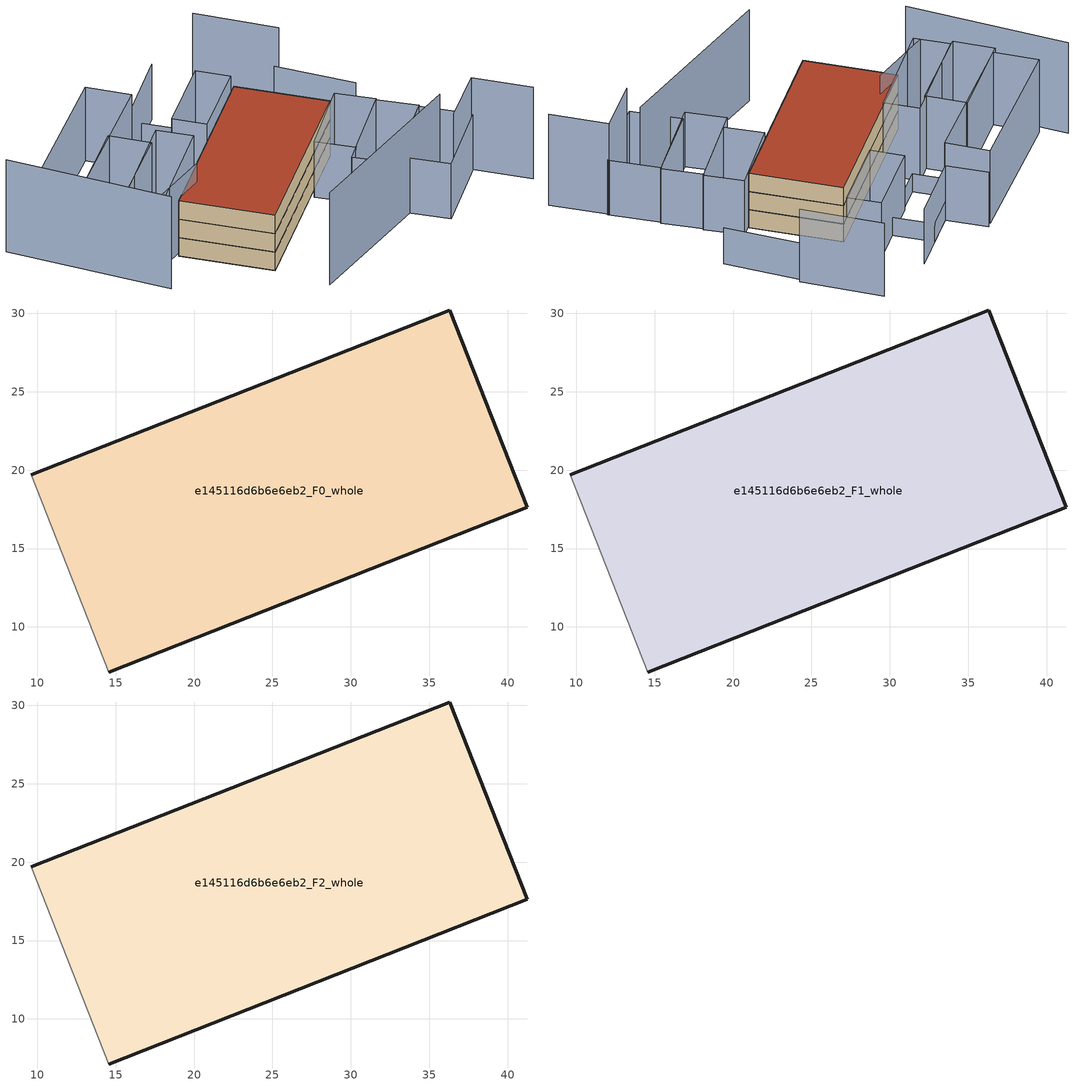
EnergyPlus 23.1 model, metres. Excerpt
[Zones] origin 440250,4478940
e145116d6b6e6eb2_F0_whole
 floor ground (EU_floor_Construction): 41.26,17.62 36.31,30.21 9.6,19.71 14.55,7.12 z0
 wall outside (EU_wall_Construction): 9.6,19.71 36.31,30.21 41.26,17.62 14.55,7.12 z0:3
 wall adiabatic (EU_wall_Construction): 14.55,7.12 9.6,19.71 z0:3
e145116d6b6e6eb2_F1_whole
 floor to e145116d6b6e6eb2_F0_whole (EU_floor_Construction): 41.26,17.62 36.31,30.21 9.6,19.71 14.55,7.12 z3
 wall outside (EU_wall_Construction): 9.6,19.71 36.31,30.21 41.26,17.62 14.55,7.12 z3:6
 wall adiabatic (EU_wall_Construction): 14.55,7.12 9.6,19.71 z3:6
e145116d6b6e6eb2_F2_whole
 floor to e145116d6b6e6eb2_F1_whole (EU_floor_Construction): 41.26,17.62 36.31,30.21 9.6,19.71 14.55,7.12 z6
 wall outside (EU_wall_Construction): 9.6,19.71 36.31,30.21 41.26,17.62 14.55,7.12 z6:9
 wall adiabatic (EU_wall_Construction): 14.55,7.12 9.6,19.71 z6:9
 roof outside (EU_roof_Construction): 36.31,30.21 41.26,17.62 14.55,7.12 9.6,19.71 z9
shading: 16.19,-0.85 44.22,1.36 / -3.41,39.11 2.64,15.82 / 41.54,-2.94 49.98,0.33 / 49.98,0.33 53.1,-7.74 z0:15; 4.49,19.64 14.87,20.51 / 47.7,31.08 43.63,42.5 / 2.78,23.6 17.94,29.68 / 17.94,29.68 19.9,24.78 / 19.9,24.78 4.74,18.71 / 4.74,18.71 2.78,23.6 / 15.15,28.35 2.19,23.5 / 2.19,23.5 0.05,29.21 / 0.05,29.21 13.01,34.07 / 13.01,34.07 15.15,28.35 / 20.62,43.59 22.84,37.41 / 22.84,37.41 0.99,29.56 / 0.99,29.56 -1.23,35.73 / -1.23,35.73 20.62,43.59 z0:12; 33.97,42.23 23.71,38.14 / 23.71,38.14 21.41,43.91 / 37.99,31.97 26.81,27.61 / 26.81,27.61 25.01,32.22 / 25.01,32.22 36.2,36.57 / 36.2,36.57 37.99,31.97 / 35.83,2.42 47.28,7.19 / 47.28,7.19 50.2,0.19 / 50.2,0.19 38.75,-4.58 / 38.75,-4.58 35.83,2.42 / 32.07,7.18 45.11,12.8 / 45.11,12.8 47.49,7.27 / 47.49,7.27 34.45,1.65 / 34.45,1.65 32.07,7.18 / 45.3,12.88 34.27,8.13 / 34.27,8.13 31.97,13.46 / 31.97,13.46 43,18.21 / 43,18.21 45.3,12.88 z0:9; 18.59,36.17 28.83,40.2 / 28.83,40.2 31.09,34.46 / 31.09,34.46 20.86,30.43 / 20.86,30.43 18.59,36.17 z0:3; 50.39,20.11 47.07,31.32 z0:6
[Building]
EU S2 Campaign: North Axis=0; Terrain=City; Solar Distribution=FullExterior
[Site:Location]
Madrid: Latitude=40.5; Longitude=-3.5; Time Zone=1; Elevation=609
[SizingPeriod:WeatherFileDays]
AnnualSizingPeriod: Begin Month=1; Begin Day of Month=1; End Month=12; End Day of Month=31; Day of Week for Start Day=Monday; Use Weather File Daylight Saving Period=No; Use Weather File Rain and Snow Indicators=No
[MATERIAL]
EU_InternalMass_Material: Roughness=MediumRough; Thickness=0.1; Conductivity=1; Density=1800; Specific Heat=900; Thermal Absorptance=0.9; Solar Absorptance=0.7; Visible Absorptance=0.7
[MATERIAL:NOMASS] Roughness=MediumRough; Thermal Absorptance=0.9; Solar Absorptance=0.7; Visible Absorptance=0.7
Name | Thermal Resistance
EU_wall_NoMass | 1.60022
EU_roof_NoMass | 1.57597
EU_floor_NoMass | 0.470652
[CONSTRUCTION]
EU_wall_Construction: EU_wall_NoMass
EU_roof_Construction: EU_roof_NoMass
EU_floor_Construction: EU_floor_NoMass
EU_InternalMass_Construction: EU_InternalMass_Material
[ZONE] Type=1; Multiplier=1; Ceiling Height=autocalculate; Volume=1164.57; Floor Area=autocalculate; Part of Total Floor Area=Yes
e145116d6b6e6eb2_F0_whole; e145116d6b6e6eb2_F1_whole; e145116d6b6e6eb2_F2_whole
[INTERNALMASS] Construction=EU_InternalMass_Construction; Surface Area=388.191
Name | Zone or ZoneList
e145116d6b6e6eb2_F0_whole_EU_InternalMass | e145116d6b6e6eb2_F0_whole
e145116d6b6e6eb2_F1_whole_EU_InternalMass | e145116d6b6e6eb2_F1_whole
e145116d6b6e6eb2_F2_whole_EU_InternalMass | e145116d6b6e6eb2_F2_whole
[OTHEREQUIPMENT] Fuel Type=Electricity; Design Level Calculation Method=Watts/Area; Power per Zone Floor Area=1; Fraction Latent=0; Fraction Radiant=0; Fraction Lost=0; Carbon Dioxide Generation Rate=0; EndUse Subcategory=EU_Step8_InternalGains
Name | Zone or ZoneList or Space or SpaceList | Schedule
EU_Step8_InternalGain_e145116d6b6e6eb2_F0_whole_f000 | e145116d6b6e6eb2_F0_whole | EU_Step8_GainSchedule_e145116d6b6e6eb2_F0_whole_f000
EU_Step8_InternalGain_e145116d6b6e6eb2_F1_whole_f000 | e145116d6b6e6eb2_F1_whole | EU_Step8_GainSchedule_e145116d6b6e6eb2_F1_whole_f000
EU_Step8_InternalGain_e145116d6b6e6eb2_F2_whole_f000 | e145116d6b6e6eb2_F2_whole | EU_Step8_GainSchedule_e145116d6b6e6eb2_F2_whole_f000
[ZONEVENTILATION:DESIGNFLOWRATE] Schedule=EU_AlwaysOn; Design Flow Rate Calculation Method=AirChanges/Hour; Air Changes per Hour=0.480704; Ventilation Type=Natural; Fan Pressure Rise=0; Fan Total Efficiency=1; Constant Term Coefficient=1; Temperature Term Coefficient=0; Velocity Term Coefficient=0; Velocity Squared Term Coefficient=0; Minimum Indoor Temperature=-100; Maximum Indoor Temperature=100; Delta Temperature=-100; Minimum Outdoor Temperature=-100; Maximum Outdoor Temperature=100; Maximum Wind Speed=40
Name | Zone or ZoneList or Space or SpaceList
EU_ConstantAir_e145116d6b6e6eb2_F0_whole | e145116d6b6e6eb2_F0_whole
EU_ConstantAir_e145116d6b6e6eb2_F1_whole | e145116d6b6e6eb2_F1_whole
EU_ConstantAir_e145116d6b6e6eb2_F2_whole | e145116d6b6e6eb2_F2_whole
[HVACTEMPLATE:THERMOSTAT] Constant Heating Setpoint=20; Constant Cooling Setpoint=50
EU_HeatOnly_e145116d6b6e6eb2_F0_whole; EU_HeatOnly_e145116d6b6e6eb2_F1_whole; EU_HeatOnly_e145116d6b6e6eb2_F2_whole
[HVACTEMPLATE:ZONE:IDEALLOADSAIRSYSTEM] System Availability Schedule=EU_AlwaysOn; Maximum Heating Supply Air Temperature=50; Minimum Cooling Supply Air Temperature=13; Maximum Heating Supply Air Humidity Ratio=0.0156; Minimum Cooling Supply Air Humidity Ratio=0.0077; Heating Limit=NoLimit; Cooling Limit=NoLimit; Heating Availability Schedule=EU_AlwaysOn; Cooling Availability Schedule=EU_CoolingOff; Dehumidification Control Type=ConstantSensibleHeatRatio; Cooling Sensible Heat Ratio=0.7; Dehumidification Setpoint=60; Humidification Control Type=None; Humidification Setpoint=30; Outdoor Air Method=None; Outdoor Air Flow Rate per Person=0.00944; Outdoor Air Flow Rate per Zone Floor Area=0; Outdoor Air Flow Rate per Zone=0; Demand Controlled Ventilation Type=None; Outdoor Air Economizer Type=NoEconomizer; Heat Recovery Type=None; Sensible Heat Recovery Effectiveness=0.7; Latent Heat Recovery Effectiveness=0.65
Name | Template Thermostat
e145116d6b6e6eb2_F0_whole | EU_HeatOnly_e145116d6b6e6eb2_F0_whole
e145116d6b6e6eb2_F1_whole | EU_HeatOnly_e145116d6b6e6eb2_F1_whole
e145116d6b6e6eb2_F2_whole | EU_HeatOnly_e145116d6b6e6eb2_F2_whole
[SIZING:ZONE] Zone Cooling Design Supply Air Temperature Input Method=SupplyAirTemperature; Zone Cooling Design Supply Air Temperature=13; Zone Heating Design Supply Air Temperature Input Method=SupplyAirTemperature; Zone Heating Design Supply Air Temperature=50; Zone Cooling Design Supply Air Humidity Ratio=0.008; Zone Heating Design Supply Air Humidity Ratio=0.008; Cooling Design Air Flow Method=DesignDay; Cooling Design Air Flow Rate=0; Cooling Minimum Air Flow per Zone Floor Area=0.000762; Cooling Minimum Air Flow=0; Cooling Minimum Air Flow Fraction=0.2; Heating Design Air Flow Method=DesignDay; Heating Design Air Flow Rate=0; Heating Maximum Air Flow per Zone Floor Area=0.002032; Heating Maximum Air Flow=0.141576; Heating Maximum Air Flow Fraction=0.3; Account for Dedicated Outdoor Air System=No; Dedicated Outdoor Air System Control Strategy=NeutralSupplyAir; Dedicated Outdoor Air Low Setpoint Temperature for Design=autosize; Dedicated Outdoor Air High Setpoint Temperature for Design=autosize; Zone Load Sizing Method=Sensible Load Only No Latent Load; Zone Latent Cooling Design Supply Air Humidity Ratio Input Method=HumidityRatioDifference; Zone Cooling Design Supply Air Humidity Ratio Difference=0.005; Zone Latent Heating Design Supply Air Humidity Ratio Input Method=HumidityRatioDifference; Zone Humidification Design Supply Air Humidity Ratio Difference=0.005
e145116d6b6e6eb2_F0_whole; e145116d6b6e6eb2_F1_whole; e145116d6b6e6eb2_F2_whole
[SCHEDULE:CONSTANT]
Name | Hourly Value
EU_AlwaysOn | 1
EU_CoolingOff | 0
[SCHEDULE:FILE] Column Number=1; Rows to Skip at Top=0; Number of Hours of Data=8760; Column Separator=Comma; Interpolate to Timestep=No; Minutes per Item=60; Adjust Schedule for Daylight Savings=Yes
Name | File
EU_Step8_GainSchedule_e145116d6b6e6eb2_F0_whole_f000 | ../../schedules/e145116d6b6e6eb2/e145116d6b6e6eb2_F0_whole_f000_gain.csv
EU_Step8_GainSchedule_e145116d6b6e6eb2_F1_whole_f000 | ../../schedules/e145116d6b6e6eb2/e145116d6b6e6eb2_F1_whole_f000_gain.csv
EU_Step8_GainSchedule_e145116d6b6e6eb2_F2_whole_f000 | ../../schedules/e145116d6b6e6eb2/e145116d6b6e6eb2_F2_whole_f000_gain.csv
